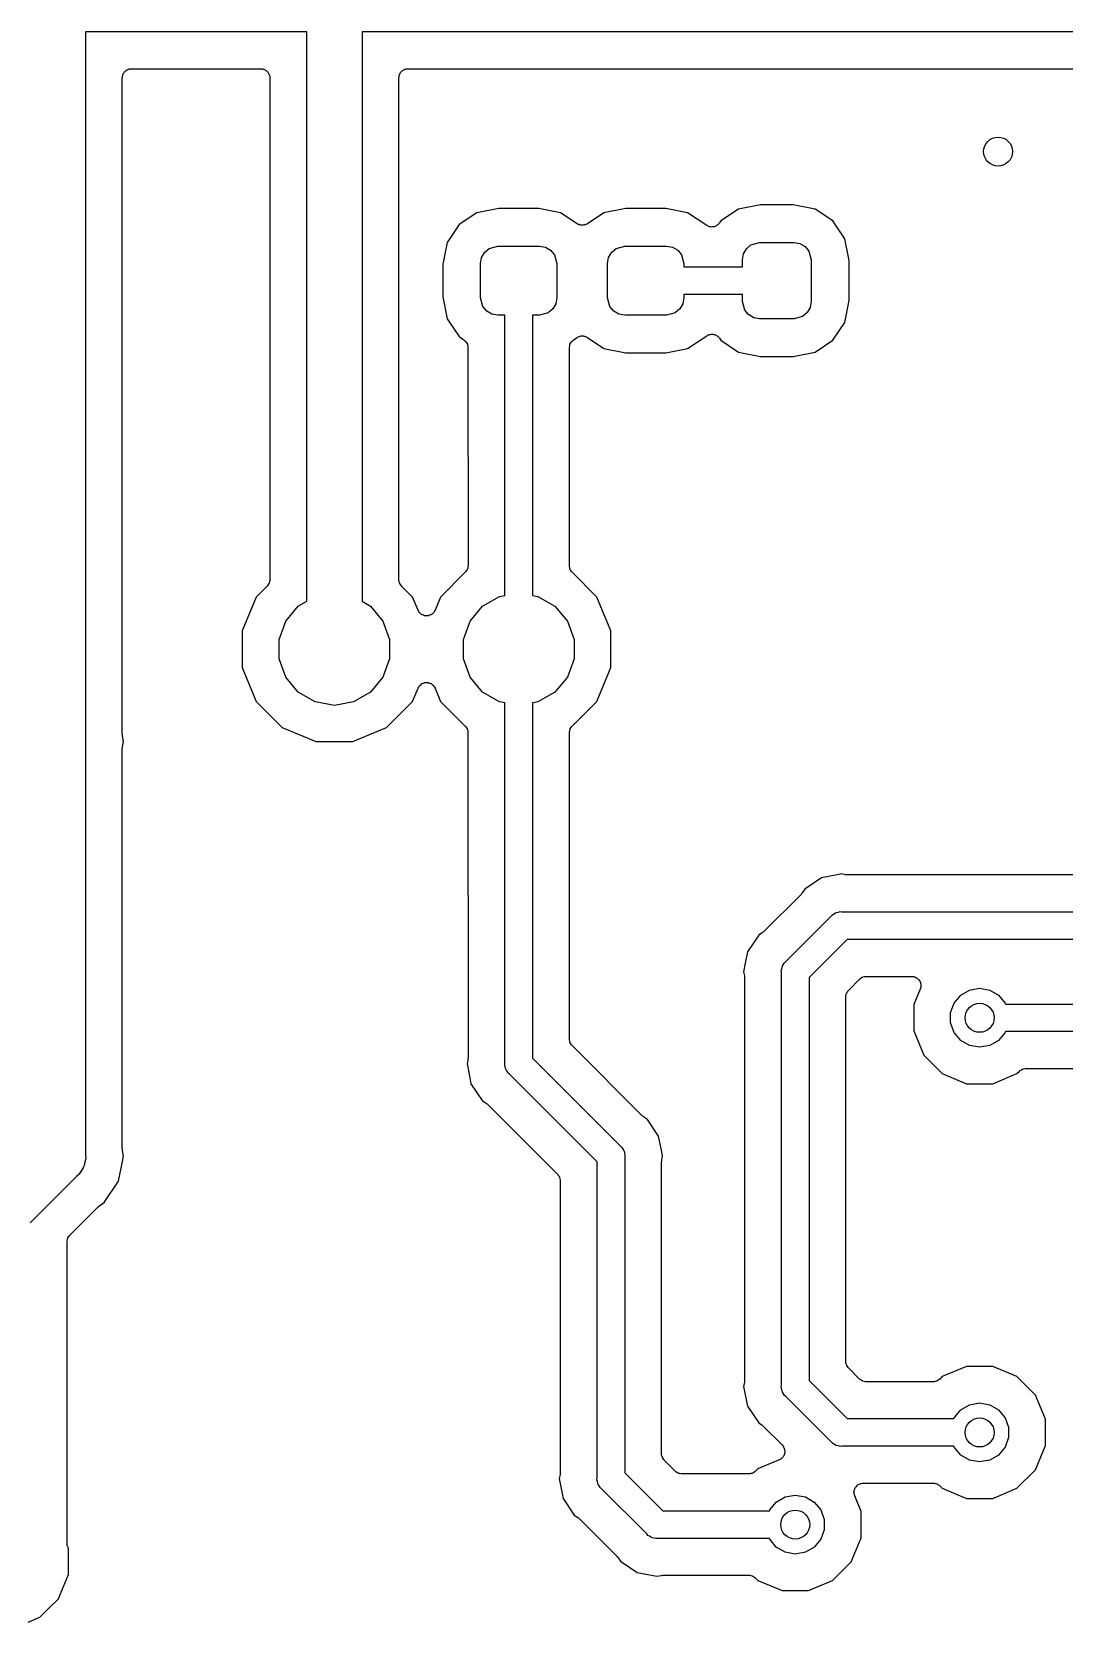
# Model space of a CAD drawing. Extents: x 40 to 163, y -163 to -37.
# Drawn here: x 102.51 to 116.73, y -137.87 to -115.95 of the extents above; entities that cross this region are included whole.
import ezdxf

# ---------------------------------------------------------------- set-up
doc = ezdxf.new("R2010")
doc.units = 0
doc.header["$MEASUREMENT"] = 0
doc.layers.add('BLACK', color=7, linetype='CONTINUOUS')

msp = doc.modelspace()

# ---------------------------------------------------------------- linework, layer by layer
at = {"layer": 'BLACK', "linetype": 'CONTINUOUS'}
for p, q in [((106.299, -115.951), (103.251, -115.951)), ((103.251, -115.951), (103.251, -131.428)), ((106.299, -121.887), (106.299, -115.951)), ((118.999, -115.951), (107.061, -115.951)), ((107.061, -115.951), (107.061, -123.8)), ((103.759, -116.586), (103.761, -116.575)), ((103.759, -125.63), (103.759, -116.586)), ((103.761, -116.564), (103.765, -116.554)), ((103.761, -116.575), (103.761, -116.564)), ((103.765, -116.554), (103.767, -116.543)), ((103.767, -116.543), (103.772, -116.533)), ((103.772, -116.533), (103.776, -116.522)), ((103.776, -116.522), (103.783, -116.514)), ((103.783, -116.514), (103.789, -116.504)), ((103.789, -116.504), (103.797, -116.497)), ((103.797, -116.497), (103.804, -116.489)), ((103.804, -116.489), (103.814, -116.483)), ((103.814, -116.483), (103.822, -116.476)), ((103.822, -116.476), (103.833, -116.472)), ((103.833, -116.472), (103.843, -116.467)), ((103.843, -116.467), (103.854, -116.465)), ((103.854, -116.465), (103.864, -116.461)), ((103.864, -116.461), (103.875, -116.461)), ((103.875, -116.461), (103.886, -116.459)), ((103.886, -116.459), (105.664, -116.459)), ((105.664, -116.459), (105.675, -116.461)), ((105.675, -116.461), (105.686, -116.461)), ((105.686, -116.461), (105.696, -116.465)), ((105.696, -116.465), (105.707, -116.467)), ((105.707, -116.467), (105.717, -116.472)), ((105.717, -116.472), (105.728, -116.476)), ((105.728, -116.476), (105.736, -116.483)), ((105.736, -116.483), (105.746, -116.489)), ((105.746, -116.489), (105.753, -116.497)), ((105.753, -116.497), (105.761, -116.504)), ((105.761, -116.504), (105.767, -116.514)), ((105.767, -116.514), (105.774, -116.522)), ((105.774, -116.522), (105.778, -116.533)), ((105.778, -116.533), (105.783, -116.543)), ((105.783, -116.543), (105.785, -116.554)), ((105.785, -116.554), (105.789, -116.564)), ((105.789, -116.564), (105.789, -116.575)), ((105.789, -116.575), (105.791, -116.586)), ((105.791, -116.586), (105.791, -121.82)), ((107.569, -116.586), (107.571, -116.575)), ((107.569, -123.5), (107.569, -116.586)), ((107.571, -116.564), (107.575, -116.554)), ((107.571, -116.575), (107.571, -116.564)), ((107.575, -116.554), (107.577, -116.543)), ((107.577, -116.543), (107.582, -116.533)), ((107.582, -116.533), (107.586, -116.522)), ((107.586, -116.522), (107.593, -116.514)), ((107.593, -116.514), (107.599, -116.504)), ((107.599, -116.504), (107.607, -116.497)), ((107.607, -116.497), (107.614, -116.489)), ((107.614, -116.489), (107.624, -116.483)), ((107.624, -116.483), (107.632, -116.476)), ((107.632, -116.476), (107.643, -116.472)), ((107.643, -116.472), (107.653, -116.467)), ((107.653, -116.467), (107.664, -116.465)), ((107.664, -116.465), (107.674, -116.461)), ((107.674, -116.461), (107.685, -116.461)), ((107.685, -116.461), (107.696, -116.459)), ((107.696, -116.459), (118.364, -116.459)), ((112.551, -118.335), (112.249, -118.395)), ((113.001, -118.335), (112.551, -118.335)), ((113.303, -118.395), (113.001, -118.335)), ((108.643, -118.445), (108.398, -118.608)), ((108.945, -118.385), (108.643, -118.445)), ((109.495, -118.385), (108.945, -118.385)), ((109.797, -118.445), (109.495, -118.385)), ((110.024, -118.597), (109.797, -118.445)), ((110.393, -118.445), (110.166, -118.597)), ((110.695, -118.385), (110.393, -118.445)), ((111.245, -118.385), (110.695, -118.385)), ((111.547, -118.445), (111.245, -118.385)), ((111.81, -118.621), (111.547, -118.445)), ((112.004, -118.558), (111.986, -118.586)), ((112.249, -118.395), (112.004, -118.558)), ((113.548, -118.558), (113.303, -118.395)), ((113.711, -118.803), (113.548, -118.558)), ((108.398, -118.608), (108.235, -118.853)), ((110.032, -118.6), (110.024, -118.597)), ((110.039, -118.605), (110.032, -118.6)), ((110.052, -118.609), (110.039, -118.605)), ((110.065, -118.615), (110.052, -118.609)), ((110.073, -118.615), (110.065, -118.615)), ((110.081, -118.617), (110.073, -118.615)), ((110.095, -118.617), (110.081, -118.617)), ((110.109, -118.617), (110.095, -118.617)), ((110.117, -118.615), (110.109, -118.617)), ((110.125, -118.615), (110.117, -118.615)), ((110.138, -118.609), (110.125, -118.615)), ((110.151, -118.605), (110.138, -118.609)), ((110.158, -118.6), (110.151, -118.605)), ((110.166, -118.597), (110.158, -118.6)), ((111.82, -118.625), (111.81, -118.621)), ((111.829, -118.631), (111.82, -118.625)), ((111.84, -118.634), (111.829, -118.631)), ((111.85, -118.638), (111.84, -118.634)), ((111.861, -118.639), (111.85, -118.638)), ((111.872, -118.642), (111.861, -118.639)), ((111.883, -118.64), (111.872, -118.642)), ((111.894, -118.641), (111.883, -118.64)), ((111.905, -118.638), (111.894, -118.641)), ((111.916, -118.637), (111.905, -118.638)), ((111.926, -118.632), (111.916, -118.637)), ((111.937, -118.629), (111.926, -118.632)), ((111.946, -118.622), (111.937, -118.629)), ((111.956, -118.617), (111.946, -118.622)), ((111.963, -118.609), (111.956, -118.617)), ((111.972, -118.603), (111.963, -118.609)), ((111.978, -118.594), (111.972, -118.603)), ((111.986, -118.586), (111.978, -118.594)), ((108.235, -118.853), (108.175, -119.155)), ((108.709, -119.061), (108.751, -118.99)), ((108.751, -118.99), (108.814, -118.937)), ((108.814, -118.937), (108.932, -118.905)), ((108.932, -118.905), (109.507, -118.905)), ((109.507, -118.905), (109.589, -118.919)), ((109.589, -118.919), (109.66, -118.961)), ((109.66, -118.961), (109.713, -119.024)), ((110.459, -119.061), (110.501, -118.99)), ((110.501, -118.99), (110.564, -118.937)), ((110.564, -118.937), (110.682, -118.905)), ((110.682, -118.905), (111.257, -118.905)), ((111.257, -118.905), (111.339, -118.919)), ((111.339, -118.919), (111.41, -118.961)), ((111.41, -118.961), (111.463, -119.024)), ((112.301, -119.093), (112.315, -119.011)), ((112.315, -119.011), (112.357, -118.94)), ((112.357, -118.94), (112.42, -118.887)), ((112.42, -118.887), (112.538, -118.855)), ((112.538, -118.855), (113.013, -118.855)), ((113.013, -118.855), (113.095, -118.869)), ((113.095, -118.869), (113.166, -118.911)), ((113.166, -118.911), (113.219, -118.974)), ((113.219, -118.974), (113.251, -119.093)), ((113.771, -119.105), (113.711, -118.803)), ((108.175, -119.155), (108.175, -119.605)), ((108.695, -119.142), (108.709, -119.061)), ((108.695, -119.617), (108.695, -119.142)), ((109.713, -119.024), (109.745, -119.142)), ((109.745, -119.142), (109.745, -119.617)), ((110.445, -119.142), (110.459, -119.061)), ((110.445, -119.617), (110.445, -119.142)), ((111.463, -119.024), (111.495, -119.142)), ((111.495, -119.142), (111.495, -119.189)), ((111.495, -119.189), (112.301, -119.189)), ((112.301, -119.189), (112.301, -119.093)), ((113.251, -119.093), (113.251, -119.667)), ((113.771, -119.655), (113.771, -119.105)), ((108.175, -119.605), (108.235, -119.907)), ((108.727, -119.736), (108.695, -119.617)), ((109.745, -119.617), (109.731, -119.699)), ((110.477, -119.736), (110.445, -119.617)), ((111.495, -119.617), (111.481, -119.699)), ((112.301, -119.57), (111.495, -119.57)), ((111.495, -119.57), (111.495, -119.617)), ((112.301, -119.667), (112.301, -119.57)), ((112.333, -119.786), (112.301, -119.667)), ((113.251, -119.667), (113.237, -119.749)), ((113.711, -119.957), (113.771, -119.655)), ((108.78, -119.799), (108.727, -119.736)), ((108.851, -119.841), (108.78, -119.799)), ((108.932, -119.855), (108.851, -119.841)), ((109.029, -119.855), (108.932, -119.855)), ((109.03, -123.72), (109.029, -119.855)), ((109.507, -119.855), (109.41, -119.855)), ((109.41, -119.855), (109.41, -123.72)), ((109.626, -119.823), (109.507, -119.855)), ((109.689, -119.77), (109.626, -119.823)), ((109.731, -119.699), (109.689, -119.77)), ((110.53, -119.799), (110.477, -119.736)), ((110.601, -119.841), (110.53, -119.799)), ((110.682, -119.855), (110.601, -119.841)), ((111.257, -119.855), (110.682, -119.855)), ((111.376, -119.823), (111.257, -119.855)), ((111.439, -119.77), (111.376, -119.823)), ((111.481, -119.699), (111.439, -119.77)), ((112.386, -119.849), (112.333, -119.786)), ((112.457, -119.891), (112.386, -119.849)), ((112.538, -119.905), (112.457, -119.891)), ((113.132, -119.873), (113.013, -119.905)), ((113.195, -119.82), (113.132, -119.873)), ((113.237, -119.749), (113.195, -119.82)), ((108.235, -119.907), (108.398, -120.152)), ((113.013, -119.905), (112.538, -119.905)), ((113.548, -120.202), (113.711, -119.957)), ((108.398, -120.152), (108.465, -120.196)), ((108.465, -120.196), (108.478, -120.209)), ((108.478, -120.209), (108.492, -120.22)), ((108.492, -120.22), (108.494, -120.224)), ((108.494, -120.224), (108.497, -120.227)), ((108.497, -120.227), (108.505, -120.243)), ((108.505, -120.243), (108.514, -120.258)), ((108.514, -120.258), (108.515, -120.263)), ((108.515, -120.263), (108.516, -120.266)), ((108.516, -120.266), (108.518, -120.284)), ((108.518, -120.284), (108.521, -120.302)), ((108.521, -120.302), (108.522, -123.31)), ((109.918, -120.302), (109.922, -120.284)), ((109.918, -123.31), (109.918, -120.302)), ((109.922, -120.284), (109.924, -120.266)), ((109.924, -120.266), (109.925, -120.263)), ((109.925, -120.263), (109.926, -120.258)), ((109.926, -120.258), (109.935, -120.243)), ((109.935, -120.243), (109.943, -120.227)), ((109.943, -120.227), (109.946, -120.224)), ((109.946, -120.224), (109.948, -120.22)), ((109.948, -120.22), (109.962, -120.209)), ((109.962, -120.209), (109.975, -120.196)), ((109.975, -120.196), (110.024, -120.163)), ((110.024, -120.163), (110.032, -120.16)), ((110.032, -120.16), (110.039, -120.155)), ((110.039, -120.155), (110.052, -120.151)), ((110.052, -120.151), (110.065, -120.145)), ((110.065, -120.145), (110.073, -120.145)), ((110.073, -120.145), (110.081, -120.143)), ((110.081, -120.143), (110.095, -120.143)), ((110.095, -120.143), (110.109, -120.143)), ((110.109, -120.143), (110.117, -120.145)), ((110.117, -120.145), (110.125, -120.145)), ((110.125, -120.145), (110.138, -120.151)), ((110.138, -120.151), (110.151, -120.155)), ((110.151, -120.155), (110.158, -120.16)), ((110.158, -120.16), (110.166, -120.163)), ((110.166, -120.163), (110.393, -120.315)), ((110.393, -120.315), (110.695, -120.375)), ((111.245, -120.375), (111.547, -120.315)), ((111.547, -120.315), (111.81, -120.139)), ((111.81, -120.139), (111.82, -120.135)), ((111.82, -120.135), (111.829, -120.129)), ((111.829, -120.129), (111.84, -120.126)), ((111.84, -120.126), (111.85, -120.122)), ((111.85, -120.122), (111.861, -120.121)), ((111.861, -120.121), (111.872, -120.118)), ((111.872, -120.118), (111.883, -120.12)), ((111.883, -120.12), (111.894, -120.119)), ((111.894, -120.119), (111.905, -120.122)), ((111.905, -120.122), (111.916, -120.123)), ((111.916, -120.123), (111.926, -120.128)), ((111.926, -120.128), (111.937, -120.131)), ((111.937, -120.131), (111.946, -120.138)), ((111.946, -120.138), (111.956, -120.143)), ((111.956, -120.143), (111.963, -120.151)), ((111.963, -120.151), (111.972, -120.157)), ((111.972, -120.157), (111.978, -120.166)), ((111.978, -120.166), (111.986, -120.174)), ((111.986, -120.174), (112.004, -120.202)), ((112.004, -120.202), (112.249, -120.365)), ((113.303, -120.365), (113.548, -120.202)), ((110.695, -120.375), (111.245, -120.375)), ((112.249, -120.365), (112.551, -120.425)), ((112.551, -120.425), (113.001, -120.425)), ((113.001, -120.425), (113.303, -120.365)), ((105.791, -121.82), (105.791, -121.82)), ((105.791, -121.82), (105.791, -123.5)), ((106.299, -123.8), (106.299, -121.887)), ((106.299, -121.887), (106.299, -121.887)), ((108.484, -123.4), (108.143, -123.741)), ((108.488, -123.395), (108.484, -123.4)), ((108.492, -123.391), (108.488, -123.395)), ((108.5, -123.377), (108.492, -123.391)), ((108.51, -123.364), (108.5, -123.377)), ((108.511, -123.358), (108.51, -123.364)), ((108.514, -123.353), (108.511, -123.358)), ((108.517, -123.337), (108.514, -123.353)), ((108.521, -123.321), (108.517, -123.337)), ((108.522, -123.31), (108.521, -123.315)), ((108.521, -123.315), (108.521, -123.321)), ((109.919, -123.315), (109.918, -123.31)), ((109.919, -123.321), (109.919, -123.315)), ((109.923, -123.337), (109.919, -123.321)), ((109.926, -123.353), (109.923, -123.337)), ((109.929, -123.358), (109.926, -123.353)), ((109.93, -123.364), (109.929, -123.358)), ((109.94, -123.377), (109.93, -123.364)), ((109.948, -123.391), (109.94, -123.377)), ((109.952, -123.395), (109.948, -123.391)), ((109.956, -123.4), (109.952, -123.395)), ((110.297, -123.741), (109.956, -123.4)), ((105.754, -123.59), (105.603, -123.741)), ((105.757, -123.586), (105.754, -123.59)), ((105.761, -123.582), (105.757, -123.586)), ((105.77, -123.568), (105.761, -123.582)), ((105.779, -123.554), (105.77, -123.568)), ((105.781, -123.549), (105.779, -123.554)), ((105.783, -123.544), (105.781, -123.549)), ((105.786, -123.527), (105.783, -123.544)), ((105.791, -123.511), (105.786, -123.527)), ((105.791, -123.5), (105.79, -123.506)), ((105.79, -123.506), (105.791, -123.511)), ((107.57, -123.506), (107.569, -123.5)), ((107.569, -123.511), (107.57, -123.506)), ((107.574, -123.527), (107.569, -123.511)), ((107.577, -123.544), (107.574, -123.527)), ((107.579, -123.549), (107.577, -123.544)), ((107.581, -123.554), (107.579, -123.549)), ((107.59, -123.568), (107.581, -123.554)), ((107.599, -123.582), (107.59, -123.568)), ((107.603, -123.586), (107.599, -123.582)), ((107.606, -123.59), (107.603, -123.586)), ((107.757, -123.741), (107.606, -123.59)), ((105.603, -123.741), (105.41, -124.207)), ((106.183, -123.867), (106.299, -123.8)), ((107.061, -123.8), (107.177, -123.867)), ((107.833, -123.924), (107.757, -123.741)), ((108.143, -123.741), (108.067, -123.924)), ((108.723, -123.867), (108.955, -123.733)), ((108.955, -123.733), (109.03, -123.72)), ((109.41, -123.72), (109.485, -123.733)), ((109.485, -123.733), (109.717, -123.867)), ((110.49, -124.207), (110.297, -123.741)), ((106.01, -124.073), (106.183, -123.867)), ((107.177, -123.867), (107.35, -124.073)), ((107.842, -123.938), (107.833, -123.924)), ((107.849, -123.953), (107.842, -123.938)), ((107.853, -123.957), (107.849, -123.953)), ((107.856, -123.961), (107.853, -123.957)), ((107.87, -123.971), (107.856, -123.961)), ((107.882, -123.983), (107.87, -123.971)), ((107.887, -123.985), (107.882, -123.983)), ((107.891, -123.988), (107.887, -123.985)), ((107.907, -123.993), (107.891, -123.988)), ((107.923, -124), (107.907, -123.993)), ((107.928, -124), (107.923, -124)), ((107.933, -124.001), (107.928, -124)), ((107.95, -124.001), (107.933, -124.001)), ((107.967, -124.001), (107.95, -124.001)), ((107.972, -124), (107.967, -124.001)), ((107.977, -124), (107.972, -124)), ((107.993, -123.993), (107.977, -124)), ((108.009, -123.988), (107.993, -123.993)), ((108.013, -123.985), (108.009, -123.988)), ((108.018, -123.983), (108.013, -123.985)), ((108.03, -123.971), (108.018, -123.983)), ((108.044, -123.961), (108.03, -123.971)), ((108.047, -123.957), (108.044, -123.961)), ((108.051, -123.953), (108.047, -123.957)), ((108.058, -123.938), (108.051, -123.953)), ((108.067, -123.924), (108.058, -123.938)), ((108.55, -124.073), (108.723, -123.867)), ((109.717, -123.867), (109.89, -124.073)), ((105.41, -124.207), (105.41, -124.713)), ((105.918, -124.326), (106.01, -124.073)), ((107.35, -124.073), (107.442, -124.326)), ((108.458, -124.326), (108.55, -124.073)), ((109.89, -124.073), (109.982, -124.326)), ((110.49, -124.713), (110.49, -124.207)), ((105.918, -124.594), (105.918, -124.326)), ((107.442, -124.326), (107.442, -124.594)), ((108.458, -124.594), (108.458, -124.326)), ((109.982, -124.326), (109.982, -124.594)), ((105.41, -124.713), (105.603, -125.179)), ((106.01, -124.847), (105.918, -124.594)), ((107.442, -124.594), (107.35, -124.847)), ((108.55, -124.847), (108.458, -124.594)), ((109.982, -124.594), (109.89, -124.847)), ((110.297, -125.179), (110.49, -124.713)), ((106.183, -125.053), (106.01, -124.847)), ((107.35, -124.847), (107.177, -125.053)), ((107.87, -124.949), (107.882, -124.937)), ((107.882, -124.937), (107.887, -124.935)), ((107.887, -124.935), (107.891, -124.932)), ((107.891, -124.932), (107.907, -124.927)), ((107.907, -124.927), (107.923, -124.92)), ((107.923, -124.92), (107.928, -124.92)), ((107.928, -124.92), (107.933, -124.919)), ((107.933, -124.919), (107.95, -124.919)), ((107.95, -124.919), (107.967, -124.919)), ((107.967, -124.919), (107.972, -124.92)), ((107.972, -124.92), (107.977, -124.92)), ((107.977, -124.92), (107.993, -124.927)), ((107.993, -124.927), (108.009, -124.932)), ((108.009, -124.932), (108.013, -124.935)), ((108.013, -124.935), (108.018, -124.937)), ((108.018, -124.937), (108.03, -124.949)), ((108.723, -125.053), (108.55, -124.847)), ((109.89, -124.847), (109.717, -125.053)), ((106.415, -125.187), (106.183, -125.053)), ((107.177, -125.053), (106.945, -125.187)), ((107.757, -125.179), (107.833, -124.996)), ((107.833, -124.996), (107.842, -124.982)), ((107.842, -124.982), (107.849, -124.967)), ((107.849, -124.967), (107.853, -124.963)), ((107.853, -124.963), (107.856, -124.959)), ((107.856, -124.959), (107.87, -124.949)), ((108.03, -124.949), (108.044, -124.959)), ((108.044, -124.959), (108.047, -124.963)), ((108.047, -124.963), (108.051, -124.967)), ((108.051, -124.967), (108.058, -124.982)), ((108.058, -124.982), (108.067, -124.996)), ((108.067, -124.996), (108.143, -125.179)), ((108.955, -125.187), (108.723, -125.053)), ((109.717, -125.053), (109.485, -125.187)), ((105.603, -125.179), (105.961, -125.537)), ((106.68, -125.234), (106.415, -125.187)), ((106.945, -125.187), (106.68, -125.234)), ((107.399, -125.537), (107.757, -125.179)), ((108.143, -125.179), (108.484, -125.52)), ((109.029, -125.2), (108.955, -125.187)), ((109.03, -130.167), (109.029, -125.2)), ((109.485, -125.187), (109.41, -125.2)), ((109.41, -125.2), (109.41, -130.096)), ((109.956, -125.52), (110.297, -125.179)), ((105.961, -125.537), (106.427, -125.73)), ((106.933, -125.73), (107.399, -125.537)), ((108.484, -125.52), (108.488, -125.525)), ((108.488, -125.525), (108.492, -125.529)), ((108.492, -125.529), (108.5, -125.543)), ((108.5, -125.543), (108.51, -125.556)), ((108.51, -125.556), (108.511, -125.562)), ((108.511, -125.562), (108.514, -125.567)), ((108.514, -125.567), (108.517, -125.583)), ((108.517, -125.583), (108.521, -125.599)), ((109.919, -125.599), (109.923, -125.583)), ((109.923, -125.583), (109.926, -125.567)), ((109.926, -125.567), (109.929, -125.562)), ((109.929, -125.562), (109.93, -125.556)), ((109.93, -125.556), (109.94, -125.543)), ((109.94, -125.543), (109.948, -125.529)), ((109.948, -125.529), (109.952, -125.525)), ((109.952, -125.525), (109.956, -125.52)), ((103.761, -125.642), (103.759, -125.63)), ((103.761, -125.655), (103.761, -125.642)), ((103.776, -125.73), (103.761, -125.655)), ((103.761, -125.805), (103.776, -125.73)), ((103.761, -125.818), (103.761, -125.805)), ((106.427, -125.73), (106.933, -125.73)), ((108.521, -125.599), (108.521, -125.605)), ((108.521, -125.605), (108.521, -125.61)), ((108.521, -125.61), (108.522, -130.094)), ((109.918, -125.61), (109.919, -125.605)), ((109.918, -129.833), (109.918, -125.61)), ((109.919, -125.605), (109.919, -125.599)), ((103.759, -125.83), (103.761, -125.818)), ((103.759, -131.345), (103.759, -125.83)), ((113.665, -127.558), (113.608, -127.569)), ((113.722, -127.569), (113.665, -127.558)), ((113.161, -127.766), (113.129, -127.814)), ((113.392, -127.612), (113.161, -127.766)), ((113.608, -127.569), (113.392, -127.612)), ((113.734, -127.569), (113.722, -127.569)), ((113.746, -127.572), (113.734, -127.569)), ((120.943, -127.572), (113.746, -127.572)), ((113.114, -127.834), (112.594, -128.354)), ((113.121, -127.823), (113.114, -127.834)), ((113.129, -127.814), (113.121, -127.823)), ((112.901, -128.764), (113.524, -128.141)), ((113.524, -128.141), (113.541, -128.122)), ((113.541, -128.122), (113.563, -128.109)), ((113.563, -128.109), (113.583, -128.095)), ((113.583, -128.095), (113.591, -128.092)), ((113.591, -128.092), (113.599, -128.088)), ((113.599, -128.088), (113.624, -128.084)), ((113.624, -128.084), (113.648, -128.077)), ((113.648, -128.077), (113.673, -128.079)), ((113.673, -128.079), (121.206, -128.079)), ((112.526, -128.401), (112.372, -128.632)), ((112.574, -128.369), (112.526, -128.401)), ((112.583, -128.361), (112.574, -128.369)), ((112.594, -128.354), (112.583, -128.361)), ((112.372, -128.632), (112.341, -128.787)), ((113.744, -128.46), (113.221, -128.984)), ((121.277, -128.46), (113.744, -128.46)), ((112.341, -128.787), (112.318, -128.905)), ((112.341, -128.787), (112.341, -128.787)), ((112.837, -128.888), (112.844, -128.864)), ((112.844, -128.864), (112.848, -128.839)), ((112.848, -128.839), (112.852, -128.831)), ((112.852, -128.831), (112.855, -128.823)), ((112.855, -128.823), (112.869, -128.803)), ((112.869, -128.803), (112.882, -128.781)), ((112.882, -128.781), (112.901, -128.764)), ((112.318, -128.905), (112.329, -128.962)), ((112.329, -128.962), (112.329, -128.974)), ((112.329, -128.974), (112.331, -128.986)), ((112.331, -128.986), (112.332, -134.539)), ((112.84, -128.913), (112.837, -128.888)), ((112.84, -134.612), (112.84, -128.913)), ((113.221, -128.984), (113.221, -134.541)), ((113.766, -129.157), (113.917, -129.006)), ((113.917, -129.006), (113.922, -129.002)), ((113.922, -129.002), (113.925, -128.998)), ((113.925, -128.998), (113.94, -128.99)), ((113.94, -128.99), (113.953, -128.98)), ((113.953, -128.98), (113.959, -128.979)), ((113.959, -128.979), (113.963, -128.976)), ((113.963, -128.976), (113.98, -128.973)), ((113.98, -128.973), (113.996, -128.969)), ((113.996, -128.969), (114.001, -128.969)), ((114.001, -128.969), (114.007, -128.969)), ((114.007, -128.969), (114.634, -128.969)), ((114.634, -128.969), (114.647, -128.971)), ((114.647, -128.971), (114.661, -128.972)), ((114.661, -128.972), (114.669, -128.975)), ((114.669, -128.975), (114.677, -128.976)), ((114.677, -128.976), (114.689, -128.983)), ((114.689, -128.983), (114.702, -128.988)), ((114.702, -128.988), (114.708, -128.994)), ((114.708, -128.994), (114.715, -128.998)), ((114.715, -128.998), (114.724, -129.009)), ((114.724, -129.009), (114.735, -129.018)), ((114.735, -129.018), (114.738, -129.026)), ((114.738, -129.026), (114.744, -129.032)), ((114.744, -129.032), (114.749, -129.045)), ((114.749, -129.045), (114.755, -129.057)), ((114.755, -129.057), (114.756, -129.066)), ((114.756, -129.066), (114.759, -129.073)), ((114.759, -129.073), (114.759, -129.087)), ((114.759, -129.087), (114.761, -129.101)), ((114.761, -129.101), (114.759, -129.109)), ((113.728, -129.247), (113.729, -129.241)), ((113.728, -134.278), (113.728, -129.247)), ((113.729, -129.236), (113.733, -129.22)), ((113.729, -129.241), (113.729, -129.236)), ((113.733, -129.22), (113.736, -129.203)), ((113.736, -129.203), (113.739, -129.199)), ((113.739, -129.199), (113.74, -129.193)), ((113.74, -129.193), (113.75, -129.18)), ((113.75, -129.18), (113.758, -129.165)), ((113.758, -129.165), (113.762, -129.162)), ((113.762, -129.162), (113.766, -129.157)), ((114.751, -129.144), (114.662, -129.359)), ((114.754, -129.131), (114.751, -129.144)), ((114.759, -129.118), (114.754, -129.131)), ((114.759, -129.109), (114.759, -129.118)), ((115.218, -129.337), (115.309, -129.229)), ((115.309, -129.229), (115.431, -129.158)), ((115.431, -129.158), (115.57, -129.134)), ((115.57, -129.134), (115.709, -129.158)), ((115.709, -129.158), (115.831, -129.229)), ((115.831, -129.229), (115.922, -129.337)), ((114.662, -129.359), (114.662, -129.721)), ((115.17, -129.469), (115.218, -129.337)), ((115.17, -129.611), (115.17, -129.469)), ((115.922, -129.337), (115.926, -129.35)), ((115.926, -129.35), (126.921, -129.35)), ((114.662, -129.721), (114.8, -130.054)), ((115.218, -129.743), (115.17, -129.611)), ((115.309, -129.851), (115.218, -129.743)), ((115.922, -129.743), (115.831, -129.851)), ((115.926, -129.731), (115.922, -129.743)), ((126.992, -129.731), (115.926, -129.731)), ((109.919, -129.839), (109.918, -129.833)), ((109.919, -129.844), (109.919, -129.839)), ((109.923, -129.86), (109.919, -129.844)), ((109.926, -129.877), (109.923, -129.86)), ((109.929, -129.881), (109.926, -129.877)), ((109.93, -129.887), (109.929, -129.881)), ((109.94, -129.9), (109.93, -129.887)), ((109.948, -129.915), (109.94, -129.9)), ((109.952, -129.918), (109.948, -129.915)), ((109.956, -129.923), (109.952, -129.918)), ((110.926, -130.894), (109.956, -129.923)), ((115.431, -129.922), (115.309, -129.851)), ((115.57, -129.946), (115.431, -129.922)), ((115.709, -129.922), (115.57, -129.946)), ((115.831, -129.851), (115.709, -129.922)), ((108.519, -130.118), (108.508, -130.175)), ((108.508, -130.175), (108.541, -130.341)), ((108.522, -130.094), (108.519, -130.106)), ((108.519, -130.106), (108.519, -130.118)), ((109.027, -130.192), (109.03, -130.167)), ((109.034, -130.216), (109.027, -130.192)), ((109.41, -130.096), (110.619, -131.304)), ((114.8, -130.054), (115.056, -130.31)), ((108.541, -130.341), (108.562, -130.448)), ((109.038, -130.241), (109.034, -130.216)), ((109.042, -130.249), (109.038, -130.241)), ((109.045, -130.257), (109.042, -130.249)), ((109.059, -130.277), (109.045, -130.257)), ((109.072, -130.299), (109.059, -130.277)), ((109.091, -130.316), (109.072, -130.299)), ((110.299, -131.524), (109.091, -130.316)), ((115.056, -130.31), (115.389, -130.448)), ((115.751, -130.448), (116.084, -130.31)), ((116.084, -130.31), (116.118, -130.276)), ((116.118, -130.276), (116.123, -130.272)), ((116.123, -130.272), (116.127, -130.268)), ((116.127, -130.268), (116.141, -130.26)), ((116.141, -130.26), (116.155, -130.25)), ((116.155, -130.25), (116.16, -130.249)), ((116.16, -130.249), (116.165, -130.246)), ((116.165, -130.246), (116.181, -130.243)), ((116.181, -130.243), (116.197, -130.239)), ((116.197, -130.239), (116.203, -130.239)), ((116.203, -130.239), (116.208, -130.238)), ((116.208, -130.238), (124.695, -130.238)), ((108.562, -130.448), (108.716, -130.679)), ((115.389, -130.448), (115.751, -130.448)), ((108.716, -130.679), (108.764, -130.711)), ((108.764, -130.711), (108.773, -130.719)), ((108.773, -130.719), (108.784, -130.726)), ((108.784, -130.726), (109.754, -131.697)), ((110.937, -130.901), (110.926, -130.894)), ((110.946, -130.909), (110.937, -130.901)), ((110.994, -130.941), (110.946, -130.909)), ((111.148, -131.172), (110.994, -130.941)), ((111.191, -131.388), (111.148, -131.172)), ((103.255, -131.479), (103.242, -131.528)), ((103.251, -131.428), (103.255, -131.479)), ((103.761, -131.357), (103.759, -131.345)), ((103.761, -131.37), (103.761, -131.357)), ((103.776, -131.445), (103.761, -131.37)), ((103.761, -131.52), (103.776, -131.445)), ((110.619, -131.304), (110.638, -131.321)), ((110.638, -131.321), (110.651, -131.343)), ((110.651, -131.343), (110.665, -131.363)), ((110.665, -131.363), (110.668, -131.371)), ((110.668, -131.371), (110.672, -131.379)), ((110.672, -131.379), (110.676, -131.404)), ((110.676, -131.404), (110.683, -131.428)), ((110.683, -131.428), (110.68, -131.453)), ((110.68, -131.453), (110.68, -135.811)), ((111.188, -131.526), (111.191, -131.514)), ((111.202, -131.445), (111.191, -131.388)), ((111.191, -131.388), (111.191, -131.388)), ((111.191, -131.502), (111.202, -131.445)), ((111.191, -131.514), (111.191, -131.502)), ((103.128, -131.726), (102.489, -132.365)), ((103.166, -131.694), (103.128, -131.726)), ((103.192, -131.65), (103.166, -131.694)), ((103.221, -131.609), (103.192, -131.65)), ((103.225, -131.592), (103.221, -131.609)), ((103.234, -131.577), (103.225, -131.592)), ((103.242, -131.528), (103.234, -131.577)), ((103.707, -131.792), (103.761, -131.52)), ((103.761, -131.52), (103.761, -131.52)), ((109.754, -131.697), (109.758, -131.702)), ((109.758, -131.702), (109.762, -131.705)), ((109.762, -131.705), (109.77, -131.72)), ((109.77, -131.72), (109.78, -131.733)), ((109.78, -131.733), (109.781, -131.739)), ((110.3, -135.882), (110.299, -131.524)), ((111.188, -135.548), (111.188, -131.526)), ((103.511, -132.086), (103.707, -131.792)), ((109.781, -131.739), (109.784, -131.743)), ((109.784, -131.743), (109.787, -131.76)), ((109.787, -131.76), (109.791, -131.776)), ((109.791, -131.776), (109.791, -131.781)), ((109.791, -131.781), (109.791, -131.787)), ((109.791, -131.787), (109.792, -135.809)), ((103.034, -132.538), (103.428, -132.144)), ((103.428, -132.144), (103.438, -132.137)), ((103.438, -132.137), (103.447, -132.129)), ((103.447, -132.129), (103.511, -132.086)), ((102.997, -132.617), (103.002, -132.601)), ((103.002, -132.601), (103.005, -132.584)), ((103.005, -132.584), (103.007, -132.58)), ((103.007, -132.58), (103.009, -132.574)), ((103.009, -132.574), (103.018, -132.561)), ((103.018, -132.561), (103.027, -132.546)), ((103.027, -132.546), (103.031, -132.543)), ((103.031, -132.543), (103.034, -132.538)), ((102.998, -132.622), (102.997, -132.617)), ((102.997, -132.628), (102.998, -132.622)), ((102.997, -136.781), (102.997, -132.628)), ((113.729, -134.284), (113.728, -134.278)), ((113.729, -134.289), (113.729, -134.284)), ((113.733, -134.305), (113.729, -134.289)), ((113.736, -134.322), (113.733, -134.305)), ((113.739, -134.326), (113.736, -134.322)), ((113.74, -134.332), (113.739, -134.326)), ((113.75, -134.345), (113.74, -134.332)), ((113.758, -134.36), (113.75, -134.345)), ((113.762, -134.363), (113.758, -134.36)), ((113.766, -134.368), (113.762, -134.363)), ((115.389, -134.347), (115.056, -134.485)), ((115.751, -134.347), (115.389, -134.347)), ((116.084, -134.485), (115.751, -134.347)), ((112.329, -134.563), (112.318, -134.62)), ((112.332, -134.539), (112.329, -134.551)), ((112.329, -134.551), (112.329, -134.563)), ((113.221, -134.541), (113.744, -135.064)), ((113.917, -134.519), (113.766, -134.368)), ((113.922, -134.523), (113.917, -134.519)), ((113.925, -134.527), (113.922, -134.523)), ((113.94, -134.535), (113.925, -134.527)), ((113.953, -134.545), (113.94, -134.535)), ((113.959, -134.546), (113.953, -134.545)), ((113.963, -134.549), (113.959, -134.546)), ((113.98, -134.552), (113.963, -134.549)), ((113.996, -134.556), (113.98, -134.552)), ((114.001, -134.556), (113.996, -134.556)), ((114.007, -134.556), (114.001, -134.556)), ((114.932, -134.556), (114.007, -134.556)), ((114.937, -134.556), (114.932, -134.556)), ((114.943, -134.556), (114.937, -134.556)), ((114.959, -134.552), (114.943, -134.556)), ((114.975, -134.549), (114.959, -134.552)), ((114.98, -134.546), (114.975, -134.549)), ((114.985, -134.545), (114.98, -134.546)), ((114.999, -134.535), (114.985, -134.545)), ((115.013, -134.527), (114.999, -134.535)), ((115.017, -134.523), (115.013, -134.527)), ((115.022, -134.519), (115.017, -134.523)), ((115.056, -134.485), (115.022, -134.519)), ((116.34, -134.741), (116.084, -134.485)), ((112.318, -134.62), (112.372, -134.893)), ((112.837, -134.637), (112.84, -134.612)), ((112.844, -134.661), (112.837, -134.637)), ((112.848, -134.686), (112.844, -134.661)), ((112.852, -134.694), (112.848, -134.686)), ((112.855, -134.702), (112.852, -134.694)), ((112.869, -134.722), (112.855, -134.702)), ((112.882, -134.744), (112.869, -134.722)), ((112.901, -134.761), (112.882, -134.744)), ((113.524, -135.384), (112.901, -134.761)), ((116.478, -135.074), (116.34, -134.741)), ((112.372, -134.893), (112.526, -135.124)), ((115.218, -135.052), (115.309, -134.944)), ((115.309, -134.944), (115.431, -134.873)), ((115.431, -134.873), (115.57, -134.849)), ((115.57, -134.849), (115.709, -134.873)), ((115.709, -134.873), (115.831, -134.944)), ((115.831, -134.944), (115.922, -135.052)), ((112.526, -135.124), (112.574, -135.156)), ((112.574, -135.156), (112.583, -135.164)), ((112.583, -135.164), (112.594, -135.171)), ((112.594, -135.171), (112.849, -135.427)), ((113.744, -135.064), (115.214, -135.064)), ((115.214, -135.064), (115.218, -135.052)), ((115.922, -135.052), (115.97, -135.184)), ((115.97, -135.184), (115.97, -135.326)), ((116.478, -135.436), (116.478, -135.074)), ((112.849, -135.427), (112.857, -135.438)), ((112.857, -135.438), (112.866, -135.449)), ((112.866, -135.449), (112.87, -135.456)), ((112.87, -135.456), (112.874, -135.463)), ((113.541, -135.403), (113.524, -135.384)), ((113.563, -135.416), (113.541, -135.403)), ((113.583, -135.43), (113.563, -135.416)), ((113.591, -135.433), (113.583, -135.43)), ((113.599, -135.437), (113.591, -135.433)), ((113.624, -135.441), (113.599, -135.437)), ((113.648, -135.448), (113.624, -135.441)), ((113.673, -135.445), (113.648, -135.448)), ((115.214, -135.445), (113.673, -135.445)), ((115.218, -135.458), (115.214, -135.445)), ((115.309, -135.566), (115.218, -135.458)), ((115.922, -135.458), (115.831, -135.566)), ((115.97, -135.326), (115.922, -135.458)), ((116.34, -135.769), (116.478, -135.436)), ((111.189, -135.554), (111.188, -135.548)), ((111.189, -135.559), (111.189, -135.554)), ((111.193, -135.575), (111.189, -135.559)), ((111.196, -135.592), (111.193, -135.575)), ((111.199, -135.596), (111.196, -135.592)), ((111.2, -135.602), (111.199, -135.596)), ((111.21, -135.615), (111.2, -135.602)), ((111.218, -135.63), (111.21, -135.615)), ((111.222, -135.633), (111.218, -135.63)), ((111.226, -135.638), (111.222, -135.633)), ((111.377, -135.789), (111.226, -135.638)), ((112.808, -135.634), (112.516, -135.755)), ((112.82, -135.627), (112.808, -135.634)), ((112.832, -135.621), (112.82, -135.627)), ((112.838, -135.615), (112.832, -135.621)), ((112.845, -135.61), (112.838, -135.615)), ((112.854, -135.599), (112.845, -135.61)), ((112.863, -135.59), (112.854, -135.599)), ((112.867, -135.582), (112.863, -135.59)), ((112.872, -135.575), (112.867, -135.582)), ((112.876, -135.562), (112.872, -135.575)), ((112.874, -135.463), (112.878, -135.477)), ((112.882, -135.55), (112.876, -135.562)), ((112.878, -135.477), (112.883, -135.489)), ((112.883, -135.541), (112.882, -135.55)), ((112.883, -135.489), (112.884, -135.498)), ((112.885, -135.533), (112.883, -135.541)), ((112.884, -135.498), (112.886, -135.506)), ((112.886, -135.506), (112.885, -135.52)), ((112.885, -135.52), (112.885, -135.533)), ((115.431, -135.637), (115.309, -135.566)), ((115.57, -135.661), (115.431, -135.637)), ((115.709, -135.637), (115.57, -135.661)), ((115.831, -135.566), (115.709, -135.637)), ((109.789, -135.833), (109.778, -135.89)), ((109.778, -135.89), (109.832, -136.163)), ((109.792, -135.809), (109.789, -135.821)), ((109.789, -135.821), (109.789, -135.833)), ((110.297, -135.907), (110.3, -135.882)), ((110.68, -135.811), (111.204, -136.334)), ((111.382, -135.793), (111.377, -135.789)), ((111.385, -135.797), (111.382, -135.793)), ((111.4, -135.805), (111.385, -135.797)), ((111.413, -135.815), (111.4, -135.805)), ((111.419, -135.816), (111.413, -135.815)), ((111.423, -135.819), (111.419, -135.816)), ((111.44, -135.822), (111.423, -135.819)), ((111.456, -135.826), (111.44, -135.822)), ((111.461, -135.826), (111.456, -135.826)), ((111.467, -135.826), (111.461, -135.826)), ((112.392, -135.826), (111.467, -135.826)), ((112.397, -135.826), (112.392, -135.826)), ((112.403, -135.826), (112.397, -135.826)), ((112.419, -135.822), (112.403, -135.826)), ((112.435, -135.819), (112.419, -135.822)), ((112.44, -135.816), (112.435, -135.819)), ((112.445, -135.815), (112.44, -135.816)), ((112.459, -135.805), (112.445, -135.815)), ((112.473, -135.797), (112.459, -135.805)), ((112.477, -135.793), (112.473, -135.797)), ((112.482, -135.789), (112.477, -135.793)), ((112.516, -135.755), (112.482, -135.789)), ((116.084, -136.025), (116.34, -135.769)), ((110.304, -135.931), (110.297, -135.907)), ((110.308, -135.956), (110.304, -135.931)), ((110.312, -135.964), (110.308, -135.956)), ((110.315, -135.972), (110.312, -135.964)), ((110.329, -135.992), (110.315, -135.972)), ((110.342, -136.014), (110.329, -135.992)), ((110.361, -136.031), (110.342, -136.014)), ((110.984, -136.654), (110.361, -136.031)), ((113.839, -136.086), (113.841, -136.072)), ((113.841, -136.094), (113.839, -136.086)), ((113.841, -136.058), (113.844, -136.051)), ((113.841, -136.072), (113.841, -136.058)), ((113.841, -136.103), (113.841, -136.094)), ((113.846, -136.116), (113.841, -136.103)), ((113.844, -136.051), (113.845, -136.042)), ((113.845, -136.042), (113.851, -136.03)), ((113.849, -136.129), (113.846, -136.116)), ((113.851, -136.03), (113.856, -136.017)), ((113.856, -136.017), (113.862, -136.011)), ((113.862, -136.011), (113.865, -136.003)), ((113.865, -136.003), (113.876, -135.994)), ((113.876, -135.994), (113.885, -135.983)), ((113.885, -135.983), (113.892, -135.979)), ((113.892, -135.979), (113.898, -135.973)), ((113.898, -135.973), (113.911, -135.968)), ((113.911, -135.968), (113.923, -135.961)), ((113.923, -135.961), (113.931, -135.96)), ((113.931, -135.96), (113.939, -135.957)), ((113.939, -135.957), (113.953, -135.956)), ((113.953, -135.956), (113.966, -135.953)), ((113.966, -135.953), (114.932, -135.953)), ((114.932, -135.953), (114.937, -135.954)), ((114.937, -135.954), (114.943, -135.954)), ((114.943, -135.954), (114.959, -135.958)), ((114.959, -135.958), (114.975, -135.961)), ((114.975, -135.961), (114.98, -135.964)), ((114.98, -135.964), (114.985, -135.965)), ((114.985, -135.965), (114.999, -135.975)), ((114.999, -135.975), (115.013, -135.983)), ((115.013, -135.983), (115.017, -135.987)), ((115.017, -135.987), (115.022, -135.991)), ((115.022, -135.991), (115.056, -136.025)), ((115.056, -136.025), (115.389, -136.163)), ((115.751, -136.163), (116.084, -136.025)), ((109.832, -136.163), (109.986, -136.394)), ((111.204, -136.334), (112.674, -136.334)), ((112.674, -136.334), (112.678, -136.322)), ((112.678, -136.322), (112.769, -136.214)), ((112.769, -136.214), (112.891, -136.143)), ((112.891, -136.143), (113.03, -136.119)), ((113.03, -136.119), (113.169, -136.143)), ((113.169, -136.143), (113.291, -136.214)), ((113.291, -136.214), (113.382, -136.322)), ((113.382, -136.322), (113.43, -136.454)), ((113.938, -136.344), (113.849, -136.129)), ((115.389, -136.163), (115.751, -136.163)), ((109.986, -136.394), (110.034, -136.426)), ((110.034, -136.426), (110.043, -136.434)), ((110.043, -136.434), (110.054, -136.441)), ((110.054, -136.441), (110.574, -136.961)), ((113.43, -136.454), (113.43, -136.596)), ((113.938, -136.706), (113.938, -136.344)), ((111.001, -136.673), (110.984, -136.654)), ((111.023, -136.686), (111.001, -136.673)), ((111.043, -136.7), (111.023, -136.686)), ((111.051, -136.703), (111.043, -136.7)), ((111.059, -136.707), (111.051, -136.703)), ((111.084, -136.711), (111.059, -136.707)), ((111.108, -136.718), (111.084, -136.711)), ((111.133, -136.715), (111.108, -136.718)), ((112.674, -136.715), (111.133, -136.715)), ((112.678, -136.728), (112.674, -136.715)), ((112.769, -136.836), (112.678, -136.728)), ((113.382, -136.728), (113.291, -136.836)), ((113.43, -136.596), (113.382, -136.728)), ((113.8, -137.039), (113.938, -136.706)), ((102.997, -136.784), (102.997, -136.781)), ((102.997, -136.787), (102.997, -136.784)), ((103.001, -136.806), (102.997, -136.787)), ((103.005, -136.825), (103.001, -136.806)), ((103.006, -136.827), (103.005, -136.825)), ((103.007, -136.83), (103.006, -136.827)), ((103.016, -136.852), (103.007, -136.83)), ((103.016, -137.214), (103.016, -136.852)), ((110.574, -136.961), (110.581, -136.972)), ((110.581, -136.972), (110.589, -136.981)), ((110.589, -136.981), (110.621, -137.029)), ((112.891, -136.907), (112.769, -136.836)), ((113.03, -136.931), (112.891, -136.907)), ((113.169, -136.907), (113.03, -136.931)), ((113.291, -136.836), (113.169, -136.907)), ((110.621, -137.029), (110.852, -137.183)), ((110.852, -137.183), (111.125, -137.237)), ((113.544, -137.295), (113.8, -137.039)), ((102.878, -137.547), (102.945, -137.385)), ((102.945, -137.385), (102.948, -137.381)), ((102.948, -137.381), (102.949, -137.376)), ((102.949, -137.376), (103.016, -137.214)), ((111.125, -137.237), (111.182, -137.226)), ((111.182, -137.226), (111.194, -137.226)), ((111.194, -137.226), (111.206, -137.224)), ((111.206, -137.224), (112.392, -137.224)), ((112.392, -137.224), (112.397, -137.224)), ((112.397, -137.224), (112.403, -137.224)), ((112.403, -137.224), (112.419, -137.228)), ((112.419, -137.228), (112.435, -137.231)), ((112.435, -137.231), (112.44, -137.234)), ((112.44, -137.234), (112.445, -137.235)), ((112.445, -137.235), (112.459, -137.245)), ((112.459, -137.245), (112.473, -137.253)), ((112.473, -137.253), (112.477, -137.257)), ((112.477, -137.257), (112.482, -137.261)), ((112.482, -137.261), (112.516, -137.295)), ((112.516, -137.295), (112.849, -137.433)), ((113.211, -137.433), (113.544, -137.295)), ((102.753, -137.672), (102.878, -137.547)), ((112.849, -137.433), (113.211, -137.433)), ((102.46, -137.87), (102.622, -137.803)), ((102.622, -137.803), (102.747, -137.678)), ((102.747, -137.678), (102.751, -137.676)), ((102.751, -137.676), (102.753, -137.672))]:
    msp.add_line(p, q, dxfattribs=at)
at = {"layer": 'BLACK'}
for centre in [(115.824, -117.602), (115.57, -129.54), (115.57, -135.255), (113.03, -136.525)]:
    msp.add_circle(centre, 0.2, dxfattribs=at)

doc.saveas('drawing.dxf')
